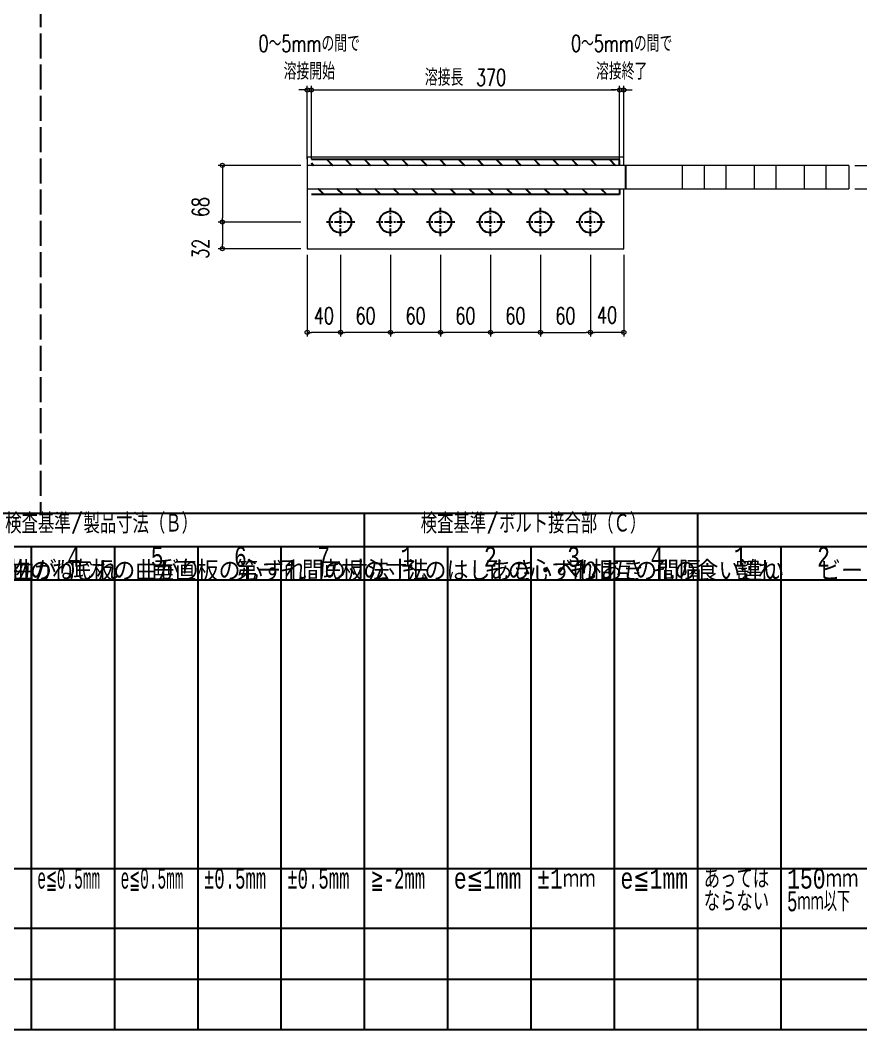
# Model space of a CAD drawing. Header units: millimetres. Extents: x 0 to 18796, y -11 to 7128.
# Drawn here: x 9971 to 10980, y 2456 to 3668 of the extents above; entities that cross this region are included whole.
import ezdxf
from ezdxf.enums import TextEntityAlignment as Align

# ---------------------------------------------------------------- set-up
doc = ezdxf.new("R2010")
doc.units = ezdxf.units.MM
doc.header["$LTSCALE"] = 5
for name, pattern in [('ACAD_ISO03W100', [30, 12, -18]), ('CENTER1', [10, 6.25, -1.25, 1.25, -1.25]), ('DASHED', [7.5, 6, -1.5])]:
    doc.linetypes.add(name, pattern=pattern)
doc.layers.get('0').update_dxf_attribs({"color": 255})
doc.layers.get('DEFPOINTS').update_dxf_attribs({"color": 9})
for name, color, linetype in [('寸法', 4, 'Continuous'), ('文字', 7, 'Continuous'), ('溶接', 241, 'Continuous'), ('補助線', 7, 'ACAD_ISO03W100'), ('金物', 142, 'Continuous')]:
    doc.layers.add(name, color=color, linetype=linetype)
doc.styles.add('DLSTANDARD1', font='monotxt.shx', dxfattribs={"width": 0.6, "bigfont": 'extfont'})
doc.styles.add('KANJI', font='simplex.shx', dxfattribs={"width": 0.7, "bigfont": 'extfont2.shx'})
doc.styles.add('TATEGAKI', font='txt', dxfattribs={"bigfont": 'bigfont.shx'})
doc.dimstyles.new('S5', dxfattribs={"dimscale": 5, "dimtxt": 4, "dimasz": 1, "dimexe": 1, "dimexo": 1.5, "dimgap": 1, "dimtad": 1, "dimtxsty": 'KANJI', "dimblk": 'ORIGIN', "dimcen": 0, "dimclrd": 256, "dimclre": 256, "dimclrt": 256, "dimadec": 0, "dimazin": 0, "dimtfac": 1, "dimtmove": 2, "dimatfit": 2, "dimfxl": 1, "dimtolj": 2, "dimlwd": 5, "dimlwe": 5, "dimarcsym": 0})
pattern_1 = [(135, (8410.142, 405.585), (-11.31371, -11.31371), []), (135, (8410.142, 405.905), (-11.31371, -11.31371), [])]

# ---------------------------------------------------------------- blocks, each defined once
blk = doc.blocks.new('_Origin')
at = {"color": 0, "linetype": 'ByBlock', "lineweight": -2}
blk.add_line((0, 0), (-1, 0), dxfattribs=at)
blk.add_circle((0, 0), 0.5, dxfattribs=at)
blk = doc.blocks.new('*D262')
at = {"layer": 'DEFPOINTS', "color": 0, "transparency": 16777216}
for p in [(10595.1, 3393.6), (10655.1, 3393.6), (10655.1, 3293.1)]:
    blk.add_point(p, dxfattribs=at)
at = {"layer": '寸法', "lineweight": 5, "transparency": 16777216}
for p, q in [((10595.1, 3386.1), (10595.1, 3288.1)), ((10655.1, 3386.1), (10655.1, 3288.1)), ((10600.1, 3293.1), (10650.1, 3293.1))]:
    blk.add_line(p, q, dxfattribs=at)
at = {"layer": '寸法', "lineweight": 5, "transparency": 16777216, "xscale": 5, "yscale": 5, "zscale": 5, "rotation": 180}
blk.add_blockref('_Origin', (10595.1, 3293.1), dxfattribs=at)
at = {"layer": '寸法', "lineweight": 5, "transparency": 16777216, "xscale": 5, "yscale": 5, "zscale": 5}
blk.add_blockref('_Origin', (10655.1, 3293.1), dxfattribs=at)
at = {"layer": '寸法', "linetype": 'Continuous', "transparency": 16777216, "insert": (10625.1, 3313.1), "char_height": 20, "attachment_point": 5, "style": 'KANJI'}
blk.add_mtext('\\A2;60', dxfattribs=at)
blk = doc.blocks.new('*D263')
at = {"layer": 'DEFPOINTS', "color": 0, "transparency": 16777216}
for p in [(10355.1, 3393.6), (10415.1, 3393.6), (10355.1, 3293.1)]:
    blk.add_point(p, dxfattribs=at)
at = {"layer": '寸法', "lineweight": 5, "transparency": 16777216}
for p, q in [((10355.1, 3386.1), (10355.1, 3288.1)), ((10415.1, 3386.1), (10415.1, 3288.1)), ((10410.1, 3293.1), (10360.1, 3293.1))]:
    blk.add_line(p, q, dxfattribs=at)
at = {"layer": '寸法', "lineweight": 5, "transparency": 16777216, "xscale": 5, "yscale": 5, "zscale": 5, "rotation": 180}
blk.add_blockref('_Origin', (10355.1, 3293.1), dxfattribs=at)
at = {"layer": '寸法', "lineweight": 5, "transparency": 16777216, "xscale": 5, "yscale": 5, "zscale": 5}
blk.add_blockref('_Origin', (10415.1, 3293.1), dxfattribs=at)
at = {"layer": '寸法', "linetype": 'Continuous', "transparency": 16777216, "insert": (10385.1, 3313.1), "char_height": 20, "attachment_point": 5, "style": 'KANJI'}
blk.add_mtext('\\A2;60', dxfattribs=at)
blk = doc.blocks.new('*D264')
at = {"layer": 'DEFPOINTS', "color": 0, "transparency": 16777216}
for p in [(10535.1, 3393.6), (10595.1, 3393.6), (10535.1, 3293.1)]:
    blk.add_point(p, dxfattribs=at)
at = {"layer": '寸法', "lineweight": 5, "transparency": 16777216}
for p, q in [((10535.1, 3386.1), (10535.1, 3288.1)), ((10595.1, 3386.1), (10595.1, 3288.1)), ((10590.1, 3293.1), (10540.1, 3293.1))]:
    blk.add_line(p, q, dxfattribs=at)
at = {"layer": '寸法', "lineweight": 5, "transparency": 16777216, "xscale": 5, "yscale": 5, "zscale": 5, "rotation": 180}
blk.add_blockref('_Origin', (10535.1, 3293.1), dxfattribs=at)
at = {"layer": '寸法', "lineweight": 5, "transparency": 16777216, "xscale": 5, "yscale": 5, "zscale": 5}
blk.add_blockref('_Origin', (10595.1, 3293.1), dxfattribs=at)
at = {"layer": '寸法', "linetype": 'Continuous', "transparency": 16777216, "insert": (10565.1, 3313.1), "char_height": 20, "attachment_point": 5, "style": 'KANJI'}
blk.add_mtext('\\A2;60', dxfattribs=at)
blk = doc.blocks.new('*D265')
at = {"layer": 'DEFPOINTS', "color": 0, "transparency": 16777216}
for p in [(10475.1, 3393.6), (10535.1, 3393.6), (10475.1, 3293.1)]:
    blk.add_point(p, dxfattribs=at)
at = {"layer": '寸法', "lineweight": 5, "transparency": 16777216}
for p, q in [((10475.1, 3386.1), (10475.1, 3288.1)), ((10535.1, 3386.1), (10535.1, 3288.1)), ((10530.1, 3293.1), (10480.1, 3293.1))]:
    blk.add_line(p, q, dxfattribs=at)
at = {"layer": '寸法', "lineweight": 5, "transparency": 16777216, "xscale": 5, "yscale": 5, "zscale": 5, "rotation": 180}
blk.add_blockref('_Origin', (10475.1, 3293.1), dxfattribs=at)
at = {"layer": '寸法', "lineweight": 5, "transparency": 16777216, "xscale": 5, "yscale": 5, "zscale": 5}
blk.add_blockref('_Origin', (10535.1, 3293.1), dxfattribs=at)
at = {"layer": '寸法', "linetype": 'Continuous', "transparency": 16777216, "insert": (10505.1, 3313.1), "char_height": 20, "attachment_point": 5, "style": 'KANJI'}
blk.add_mtext('\\A2;60', dxfattribs=at)
blk = doc.blocks.new('*D266')
at = {"layer": 'DEFPOINTS', "color": 0, "transparency": 16777216}
for p in [(10965.1, 3493.6), (11131.3, 3493.6), (10965.1, 3465.6)]:
    blk.add_point(p, dxfattribs=at)
at = {"layer": '寸法', "lineweight": 5, "transparency": 16777216}
for p, q in [((10972.6, 3493.6), (11136.3, 3493.6)), ((11131.3, 3470.6), (11131.3, 3488.6)), ((10972.6, 3465.6), (11136.3, 3465.6))]:
    blk.add_line(p, q, dxfattribs=at)
at = {"layer": '寸法', "lineweight": 5, "transparency": 16777216, "xscale": 5, "yscale": 5, "zscale": 5}
for p, rotation in [((11131.3, 3493.6), 90), ((11131.3, 3465.6), 270)]:
    blk.add_blockref('_Origin', p, dxfattribs=dict(at, rotation=rotation))
at = {"layer": '寸法', "linetype": 'Continuous', "transparency": 16777216, "insert": (11106.3, 3432.8), "char_height": 20, "attachment_point": 5, "rotation": 90, "style": 'KANJI'}
blk.add_mtext('\\A2;28', dxfattribs=at)
blk = doc.blocks.new('*D267')
at = {"layer": 'DEFPOINTS', "color": 0, "transparency": 16777216}
for p in [(10315.1, 3425.6), (10213.3, 3393.6), (10315.1, 3393.6)]:
    blk.add_point(p, dxfattribs=at)
at = {"layer": '寸法', "lineweight": 5, "transparency": 16777216}
for p, q in [((10307.6, 3425.6), (10208.3, 3425.6)), ((10213.3, 3420.6), (10213.3, 3398.6)), ((10307.6, 3393.6), (10208.3, 3393.6))]:
    blk.add_line(p, q, dxfattribs=at)
at = {"layer": '寸法', "lineweight": 5, "transparency": 16777216, "xscale": 5, "yscale": 5, "zscale": 5}
for p, rotation in [((10213.3, 3425.6), 90), ((10213.3, 3393.6), 270)]:
    blk.add_blockref('_Origin', p, dxfattribs=dict(at, rotation=rotation))
at = {"layer": '寸法', "linetype": 'Continuous', "transparency": 16777216, "insert": (10187.1, 3393.6), "char_height": 20, "attachment_point": 5, "rotation": 90, "style": 'KANJI'}
blk.add_mtext('\\A2;32', dxfattribs=at)
blk = doc.blocks.new('*D268')
at = {"layer": 'DEFPOINTS', "color": 0, "transparency": 16777216}
for p in [(10415.1, 3393.6), (10475.1, 3393.6), (10415.1, 3293.1)]:
    blk.add_point(p, dxfattribs=at)
at = {"layer": '寸法', "lineweight": 5, "transparency": 16777216}
for p, q in [((10415.1, 3386.1), (10415.1, 3288.1)), ((10475.1, 3386.1), (10475.1, 3288.1)), ((10470.1, 3293.1), (10420.1, 3293.1))]:
    blk.add_line(p, q, dxfattribs=at)
at = {"layer": '寸法', "lineweight": 5, "transparency": 16777216, "xscale": 5, "yscale": 5, "zscale": 5, "rotation": 180}
blk.add_blockref('_Origin', (10415.1, 3293.1), dxfattribs=at)
at = {"layer": '寸法', "lineweight": 5, "transparency": 16777216, "xscale": 5, "yscale": 5, "zscale": 5}
blk.add_blockref('_Origin', (10475.1, 3293.1), dxfattribs=at)
at = {"layer": '寸法', "linetype": 'Continuous', "transparency": 16777216, "insert": (10445.1, 3313.1), "char_height": 20, "attachment_point": 5, "style": 'KANJI'}
blk.add_mtext('\\A2;60', dxfattribs=at)
blk = doc.blocks.new('*D269')
at = {"layer": 'DEFPOINTS', "color": 0, "transparency": 16777216}
for p in [(10315.1, 3393.6), (10355.1, 3393.6), (10315.1, 3293.1)]:
    blk.add_point(p, dxfattribs=at)
at = {"layer": '寸法', "lineweight": 5, "transparency": 16777216}
for p, q in [((10315.1, 3386.1), (10315.1, 3288.1)), ((10355.1, 3386.1), (10355.1, 3288.1)), ((10350.1, 3293.1), (10320.1, 3293.1))]:
    blk.add_line(p, q, dxfattribs=at)
at = {"layer": '寸法', "lineweight": 5, "transparency": 16777216, "xscale": 5, "yscale": 5, "zscale": 5, "rotation": 180}
blk.add_blockref('_Origin', (10315.1, 3293.1), dxfattribs=at)
at = {"layer": '寸法', "lineweight": 5, "transparency": 16777216, "xscale": 5, "yscale": 5, "zscale": 5}
blk.add_blockref('_Origin', (10355.1, 3293.1), dxfattribs=at)
at = {"layer": '寸法', "linetype": 'Continuous', "transparency": 16777216, "insert": (10335.1, 3313.1), "char_height": 20, "attachment_point": 5, "style": 'KANJI'}
blk.add_mtext('\\A2;40', dxfattribs=at)
blk = doc.blocks.new('*D270')
at = {"layer": 'DEFPOINTS', "color": 0, "transparency": 16777216}
for p in [(10655.1, 3393.6), (10695.1, 3393.6), (10655.1, 3293.1)]:
    blk.add_point(p, dxfattribs=at)
at = {"layer": '寸法', "lineweight": 5, "transparency": 16777216}
for p, q in [((10655.1, 3386.1), (10655.1, 3288.1)), ((10695.1, 3386.1), (10695.1, 3288.1)), ((10690.1, 3293.1), (10660.1, 3293.1))]:
    blk.add_line(p, q, dxfattribs=at)
at = {"layer": '寸法', "lineweight": 5, "transparency": 16777216, "xscale": 5, "yscale": 5, "zscale": 5, "rotation": 180}
blk.add_blockref('_Origin', (10655.1, 3293.1), dxfattribs=at)
at = {"layer": '寸法', "lineweight": 5, "transparency": 16777216, "xscale": 5, "yscale": 5, "zscale": 5}
blk.add_blockref('_Origin', (10695.1, 3293.1), dxfattribs=at)
at = {"layer": '寸法', "linetype": 'Continuous', "transparency": 16777216, "insert": (10675.1, 3313.9), "char_height": 20, "attachment_point": 5, "style": 'KANJI'}
blk.add_mtext('\\A2;40', dxfattribs=at)
blk = doc.blocks.new('*D271')
at = {"layer": 'DEFPOINTS', "color": 0, "transparency": 16777216}
for p in [(10315.1, 3493.6), (10213.3, 3425.6), (10315.1, 3425.6)]:
    blk.add_point(p, dxfattribs=at)
at = {"layer": '寸法', "lineweight": 5, "transparency": 16777216}
for p, q in [((10307.6, 3493.6), (10208.3, 3493.6)), ((10213.3, 3488.6), (10213.3, 3430.6)), ((10307.6, 3425.6), (10208.3, 3425.6))]:
    blk.add_line(p, q, dxfattribs=at)
at = {"layer": '寸法', "lineweight": 5, "transparency": 16777216, "xscale": 5, "yscale": 5, "zscale": 5}
for p, rotation in [((10213.3, 3493.6), 90), ((10213.3, 3425.6), 270)]:
    blk.add_blockref('_Origin', p, dxfattribs=dict(at, rotation=rotation))
at = {"layer": '寸法', "linetype": 'Continuous', "transparency": 16777216, "insert": (10187.1, 3443.6), "char_height": 20, "attachment_point": 5, "rotation": 90, "style": 'KANJI'}
blk.add_mtext('\\A2;68', dxfattribs=at)
blk = doc.blocks.new('*D285')
at = {"layer": 'DEFPOINTS', "color": 0, "transparency": 16777216}
for p in [(10320.1, 3584.1), (10315.1, 3493.6), (10320.1, 3493.6)]:
    blk.add_point(p, dxfattribs=at)
at = {"layer": '寸法', "linetype": 'Continuous', "lineweight": 5, "transparency": 16777216}
for p, q in [((10315.1, 3501.1), (10315.1, 3589.1)), ((10320.1, 3501.1), (10320.1, 3589.1)), ((10310.1, 3584.1), (10305.1, 3584.1)), ((10315.1, 3584.1), (10320.1, 3584.1)), ((10325.1, 3584.1), (10330.1, 3584.1))]:
    blk.add_line(p, q, dxfattribs=at)
at = {"layer": '寸法', "lineweight": 5, "transparency": 16777216, "xscale": 5, "yscale": 5, "zscale": 5}
blk.add_blockref('_Origin', (10315.1, 3584.1), dxfattribs=at)
at = {"layer": '寸法', "lineweight": 5, "transparency": 16777216, "xscale": 5, "yscale": 5, "zscale": 5, "rotation": 180}
blk.add_blockref('_Origin', (10320.1, 3584.1), dxfattribs=at)
at = {"layer": '寸法', "linetype": 'Continuous', "transparency": 16777216, "insert": (10317.6, 3623.2), "char_height": 20, "attachment_point": 5, "style": 'KANJI'}
blk.add_mtext('\\A2;0～5mmの間で\\P溶接開始', dxfattribs=at)
blk = doc.blocks.new('*D286')
at = {"layer": 'DEFPOINTS', "color": 0, "transparency": 16777216}
for p in [(10690.1, 3584.1), (10320.1, 3493.6), (10690.1, 3493.6)]:
    blk.add_point(p, dxfattribs=at)
at = {"layer": '寸法', "linetype": 'Continuous', "lineweight": 5, "transparency": 16777216}
for p, q in [((10320.1, 3501.1), (10320.1, 3589.1)), ((10690.1, 3501.1), (10690.1, 3589.1)), ((10325.1, 3584.1), (10685.1, 3584.1))]:
    blk.add_line(p, q, dxfattribs=at)
at = {"layer": '寸法', "lineweight": 5, "transparency": 16777216, "xscale": 5, "yscale": 5, "zscale": 5, "rotation": 180}
blk.add_blockref('_Origin', (10320.1, 3584.1), dxfattribs=at)
at = {"layer": '寸法', "lineweight": 5, "transparency": 16777216, "xscale": 5, "yscale": 5, "zscale": 5}
blk.add_blockref('_Origin', (10690.1, 3584.1), dxfattribs=at)
at = {"layer": '寸法', "linetype": 'Continuous', "transparency": 16777216, "insert": (10505.1, 3599.1), "char_height": 20, "attachment_point": 5, "style": 'KANJI'}
blk.add_mtext('\\A2;溶接長\u3000370', dxfattribs=at)
blk = doc.blocks.new('*D287')
at = {"layer": 'DEFPOINTS', "color": 0, "transparency": 16777216}
for p in [(10695.1, 3584.1), (10690.1, 3493.6), (10695.1, 3493.6)]:
    blk.add_point(p, dxfattribs=at)
at = {"layer": '寸法', "linetype": 'Continuous', "lineweight": 5, "transparency": 16777216}
for p, q in [((10690.1, 3501.1), (10690.1, 3589.1)), ((10695.1, 3501.1), (10695.1, 3589.1)), ((10685.1, 3584.1), (10680.1, 3584.1)), ((10690.1, 3584.1), (10695.1, 3584.1)), ((10700.1, 3584.1), (10705.1, 3584.1))]:
    blk.add_line(p, q, dxfattribs=at)
at = {"layer": '寸法', "lineweight": 5, "transparency": 16777216, "xscale": 5, "yscale": 5, "zscale": 5}
blk.add_blockref('_Origin', (10690.1, 3584.1), dxfattribs=at)
at = {"layer": '寸法', "lineweight": 5, "transparency": 16777216, "xscale": 5, "yscale": 5, "zscale": 5, "rotation": 180}
blk.add_blockref('_Origin', (10695.1, 3584.1), dxfattribs=at)
at = {"layer": '寸法', "linetype": 'Continuous', "transparency": 16777216, "insert": (10692.6, 3623.2), "char_height": 20, "attachment_point": 5, "style": 'KANJI'}
blk.add_mtext('\\A2;0～5mmの間で\\P溶接終了', dxfattribs=at)

msp = doc.modelspace()

# ---------------------------------------------------------------- hatches: boundary and pattern name
at = {"layer": '溶接', "ltscale": 6}
h = msp.add_hatch(dxfattribs=at)
h.set_pattern_fill('JIS_LC_20', color=256, scale=0.8, angle=90)
h.set_pattern_definition(pattern_1)
h.paths.add_polyline_path([(10498.142, 3493.585), (10320.142, 3493.585), (10320.142, 3500.585), (10498.142, 3500.585)])
h.paths.add_polyline_path([(10681.142, 3493.585), (10498.142, 3493.585), (10498.142, 3500.585), (10681.142, 3500.585)])
h.paths.add_polyline_path([(10690.142, 3493.585), (10681.142, 3493.585), (10681.142, 3499.585), (10690.142, 3499.585)])
h = msp.add_hatch(dxfattribs=at)
h.set_pattern_fill('JIS_LC_20', color=256, scale=0.8, angle=90)
h.set_pattern_definition(pattern_1)
h.paths.add_polyline_path([(10498.142, 3465.585), (10320.142, 3465.585), (10320.142, 3458.585), (10498.142, 3458.585)])
h.paths.add_polyline_path([(10681.142, 3465.585), (10498.142, 3465.585), (10498.142, 3458.585), (10681.142, 3458.585)])
h.paths.add_polyline_path([(10690.142, 3465.585), (10681.142, 3465.585), (10681.142, 3459.585), (10690.142, 3459.585)])

# ---------------------------------------------------------------- linework, layer by layer
at = {"linetype": 'DASHED', "lineweight": -3}
msp.add_line((9994.899, 4552), (9994.899, 3076), dxfattribs=at)
at = {"linetype": 'Continuous', "lineweight": -3}
for p, q in [((8784, 3076), (11988, 3076)), ((8784, 3036), (11988, 3036)), ((8784, 2996), (11684, 2996)), ((8784, 2649.709), (11684, 2649.709)), ((8784, 2577.936), (11684, 2577.936)), ((8784, 2516.968), (11684, 2516.968))]:
    msp.add_line(p, q, dxfattribs=at)
msp.add_lwpolyline([(8784, 4672), (11988, 4672), (11988, 2456), (8784, 2456)], close=True, dxfattribs=at)
at = {"layer": '寸法', "linetype": 'CENTER1', "ltscale": 0.3}
for p, q in [((10355.142, 3408.585), (10355.142, 3442.585)), ((10415.142, 3408.585), (10415.142, 3442.585)), ((10475.142, 3408.585), (10475.142, 3442.585)), ((10535.142, 3408.585), (10535.142, 3442.585)), ((10595.142, 3408.585), (10595.142, 3442.585)), ((10655.142, 3408.585), (10655.142, 3442.585)), ((10372.142, 3425.585), (10338.142, 3425.585)), ((10432.142, 3425.585), (10398.142, 3425.585)), ((10492.142, 3425.585), (10458.142, 3425.585)), ((10552.142, 3425.585), (10518.142, 3425.585)), ((10612.142, 3425.585), (10578.142, 3425.585)), ((10672.142, 3425.585), (10638.142, 3425.585))]:
    msp.add_line(p, q, dxfattribs=at)
at = {"layer": '寸法', "linetype": 'Continuous'}
for p, q in [((10384, 2456), (10384, 3076)), ((10784, 2456), (10784, 3076)), ((9984, 2456), (9984, 3036)), ((10084, 2456), (10084, 3036)), ((10184, 2456), (10184, 3036)), ((10284, 2456), (10284, 3036)), ((10484, 2456), (10484, 3036)), ((10584, 2456), (10584, 3036)), ((10684, 2456), (10684, 3036)), ((10884, 2456), (10884, 3036))]:
    msp.add_line(p, q, dxfattribs=at)
at = {"layer": '溶接'}
for p, q in [((10690.142, 3500.585), (10320.142, 3500.585)), ((10690.142, 3493.585), (10690.142, 3500.585)), ((10690.142, 3458.585), (10320.142, 3458.585)), ((10690.142, 3465.585), (10690.142, 3458.585))]:
    msp.add_line(p, q, dxfattribs=at)
at = {"layer": '補助線', "lineweight": 18}
for p, q in [((10792.142, 3465.585), (10792.142, 3493.585)), ((10818.142, 3465.585), (10818.142, 3493.585)), ((10852.142, 3465.585), (10852.142, 3493.585)), ((10878.142, 3465.585), (10878.142, 3493.585)), ((10912.142, 3465.585), (10912.142, 3493.585)), ((10938.142, 3465.585), (10938.142, 3493.585))]:
    msp.add_line(p, q, dxfattribs=at)
at = {"layer": '金物', "lineweight": 18}
for p, q in [((10315.142, 3503.585), (10315.142, 3393.585)), ((10695.142, 3503.585), (10315.142, 3503.585)), ((10695.142, 3493.585), (10695.142, 3503.585)), ((10965.142, 3493.585), (10315.142, 3493.585)), ((10765.142, 3493.585), (10765.142, 3465.585)), ((10965.142, 3493.585), (10965.142, 3465.585)), ((10315.142, 3465.585), (10965.142, 3465.585)), ((10695.142, 3393.585), (10695.142, 3465.585)), ((10315.142, 3393.585), (10695.142, 3393.585))]:
    msp.add_line(p, q, dxfattribs=at)
at = {"layer": '金物', "ltscale": 2}
msp.add_line((10697.142, 3493.585), (10697.142, 3465.585), dxfattribs=at)
at = {"layer": '金物', "ltscale": 2.5}
for centre in [(10355.142, 3425.585), (10415.142, 3425.585), (10475.142, 3425.585), (10535.142, 3425.585), (10595.142, 3425.585), (10655.142, 3425.585)]:
    msp.add_circle(centre, 13, dxfattribs=at)

# ---------------------------------------------------------------- texts
at = {"layer": '文字', "color": 0, "linetype": 'Continuous', "ltscale": 6, "style": 'DLSTANDARD1'}
for s, width, p in [('検査基準/製品寸法（Ｂ）', 0.74375, (9952.562, 3044.574)), ('検査基準/ボルト接合部（Ｃ）', 0.74375, (10451.39, 3044.574)), ('4', 0.74375, (10027.207, 3004.574)), ('5', 0.74375, (10127.207, 3004.574)), ('6', 0.74375, (10227.207, 3004.574)), ('7', 0.74375, (10327.207, 3004.574)), ('1', 0.74375, (10427.207, 3004.574)), ('2', 0.74375, (10527.207, 3004.574)), ('3', 0.74375, (10627.207, 3004.574)), ('4', 0.74375, (10727.207, 3004.574)), ('1', 0.74375, (10827.207, 3004.574)), ('2', 0.74375, (10927.207, 3004.574)), ('e≦0.5mm', 0.5, (9991.094, 2618.284)), ('e≦0.5mm', 0.5, (10091.094, 2618.284)), ('±0.5mm', 0.6, (10191.094, 2618.284)), ('±0.5mm', 0.6, (10291.094, 2618.284)), ('≧-2mm', 0.6, (10391.094, 2618.284)), ('e≦1mm', 0.74375, (10491.094, 2618.284)), ('±1ｍｍ', 0.74375, (10591.094, 2618.284)), ('e≦1mm', 0.74375, (10691.094, 2618.284)), ('あっては', 0.74375, (10791.094, 2618.284)), ('150ｍｍ', 0.74375, (10891.094, 2618.284)), ('ならない', 0.74375, (10791.094, 2591.08)), ('5ｍｍ以下', 0.6, (10891.094, 2591.08))]:
    msp.add_text(s, height=24, dxfattribs=dict(at, width=width)).set_placement(p, align=Align.BOTTOM_LEFT)
at = {"layer": '文字', "color": 0, "linetype": 'Continuous', "ltscale": 6, "style": 'TATEGAKI'}
for s, p in [('垂直板平面曲がり', (9829.476, 2987.673)), ('金物のねじれ', (9929.476, 2987.673)), ('底板の曲がり', (10029.476, 2987.673)), ('垂直板の心ずれ', (10129.476, 2987.673)), ('第一孔間の寸法', (10229.476, 2987.673)), ('底板の寸法', (10329.476, 2987.673)), ('孔のはしあき・へりあき', (10429.476, 2987.673)), ('孔の心ずれ', (10529.476, 2987.673)), ('孔相互の間隔', (10629.476, 2987.673)), ('孔の食い違い', (10729.476, 2987.673)), ('割れ', (10829.476, 2987.673)), ('ビード表面の不整', (10929.476, 2987.673))]:
    msp.add_text(s, height=24, dxfattribs=at).set_placement(p, align=Align.BOTTOM_LEFT)

# ---------------------------------------------------------------- dimensions: what is measured, and where the dimension line sits
at = {"layer": '寸法', "linetype": 'Continuous'}
for base, p1, p2, text, picture, middle in [((10320.142, 3584.064), (10315.142, 3493.585), (10320.142, 3493.585), '0～<>mmの間で\\P溶接開始', '*D285', (10317.642, 3623.231)), ((10695.142, 3584.064), (10690.142, 3493.585), (10695.142, 3493.585), '0～<>mmの間で\\P溶接終了', '*D287', (10692.642, 3623.231)), ((10690.142, 3584.064), (10320.142, 3493.585), (10690.142, 3493.585), '溶接長\u3000<>', '*D286', (10505.142, 3599.064))]:
    dim = msp.add_linear_dim(base=base, p1=p1, p2=p2, text=text, dimstyle='S5', dxfattribs=at)
    dim.commit()
    dim.dimension.update_dxf_attribs({"geometry": picture, "text_midpoint": middle})
at = {"layer": '寸法'}
for base, p1, p2, angle, picture, middle in [((10213.334, 3425.585), (10315.142, 3493.585), (10315.142, 3425.585), 90, '*D271', (10187.084, 3443.585)), ((11131.262, 3493.585), (10965.142, 3465.585), (10965.142, 3493.585), 270, '*D266', (11106.262, 3432.76)), ((10213.334, 3393.585), (10315.142, 3425.585), (10315.142, 3393.585), 90, '*D267', (10187.084, 3393.585))]:
    dim = msp.add_linear_dim(base=base, p1=p1, p2=p2, angle=angle, dimstyle='S5', dxfattribs=at)
    dim.commit()
    dim.dimension.update_dxf_attribs({"geometry": picture, "text_midpoint": middle, "dimtype": 160})
for base, p1, p2, picture, middle in [((10315.142, 3293.105), (10355.142, 3393.585), (10315.142, 3393.585), '*D269', (10335.142, 3313.105)), ((10355.142, 3293.105), (10415.142, 3393.585), (10355.142, 3393.585), '*D263', (10385.142, 3313.105)), ((10415.142, 3293.105), (10475.142, 3393.585), (10415.142, 3393.585), '*D268', (10445.142, 3313.105)), ((10475.142, 3293.105), (10535.142, 3393.585), (10475.142, 3393.585), '*D265', (10505.142, 3313.105)), ((10535.142, 3293.105), (10595.142, 3393.585), (10535.142, 3393.585), '*D264', (10565.142, 3313.105)), ((10655.142, 3293.105), (10595.142, 3393.585), (10655.142, 3393.585), '*D262', (10625.142, 3313.105)), ((10655.142, 3293.105), (10695.142, 3393.585), (10655.142, 3393.585), '*D270', (10675.142, 3313.867))]:
    dim = msp.add_linear_dim(base=base, p1=p1, p2=p2, dimstyle='S5', dxfattribs=at)
    dim.commit()
    dim.dimension.update_dxf_attribs({"geometry": picture, "text_midpoint": middle, "dimtype": 160})

doc.saveas('drawing.dxf')
